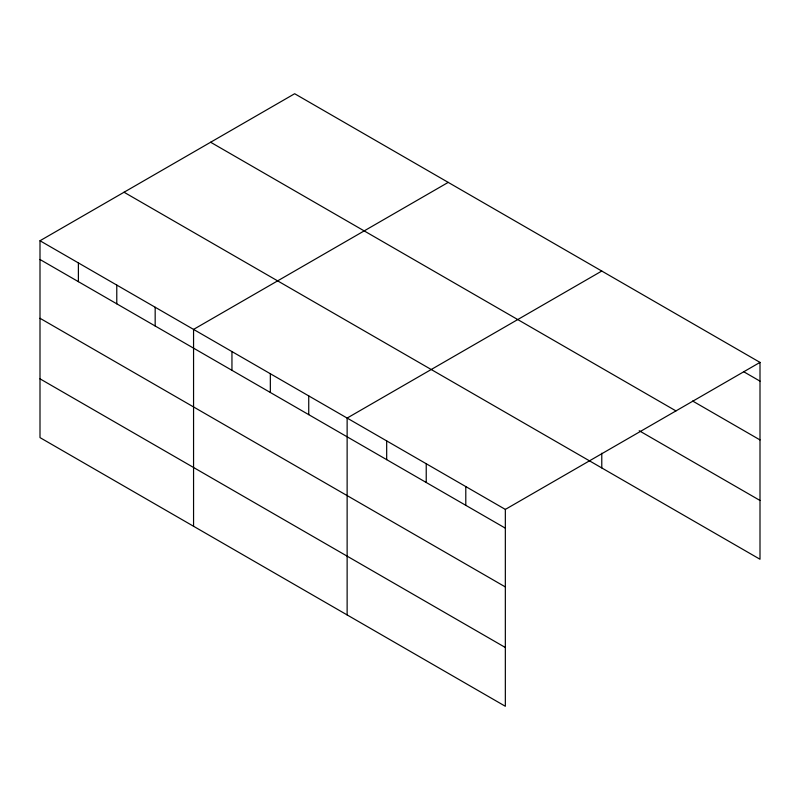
<?xml version="1.0" encoding="UTF-8"?>
<svg xmlns="http://www.w3.org/2000/svg" width="800" height="800" viewBox="0 0 800 800"><rect width="100%" height="100%" fill="white"/><g stroke="black" fill="none" stroke-linecap="round" stroke-linejoin="round"><path stroke-width="1.2" d="M40 240.75L505.34 509.41L505.34 706.27L40 437.61L40 240.75L294.66 93.73L760 362.39L760 559.25L124.04 192.23M448.22 182.38L193.56 329.41L193.56 526.27M601.78 271.04L347.13 418.07L347.13 614.93M505.34 509.41L760 362.39M743.96 371.88L760 381.14M692.65 401.03L760 439.92M210.62 142.24L675.96 410.91M639.2 430.73L760 500.47M40 259.5L505.34 528.16M40 318.28L505.34 586.94M40 378.83L505.34 647.5M601.78 453.21L601.78 467.9M465.79 486.58L465.79 505.33M426.23 463.74L426.23 482.49M386.68 440.9L386.68 459.66M308.74 395.9L308.74 414.65M270.34 373.74L270.34 392.49M231.95 351.57L231.95 370.32M155.17 307.24L155.17 326M116.78 285.08L116.78 303.83M78.39 262.92L78.39 281.67"/></g></svg>
